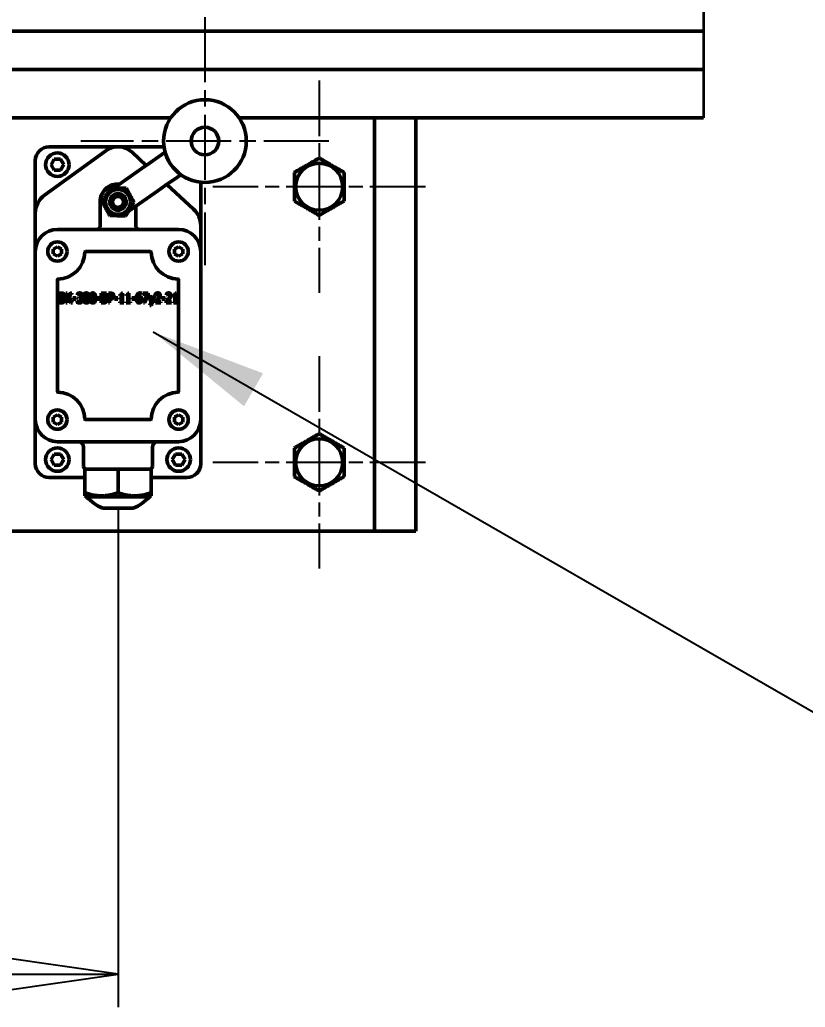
# Model space of a CAD drawing. Header units: millimetres. Extents: x 0 to 25230, y 0 to 17820.
# Drawn here: x 20413 to 21126, y 8940 to 9835 of the extents above; entities that cross this region are included whole.
import ezdxf

# ---------------------------------------------------------------- set-up
doc = ezdxf.new("R2010")
doc.units = ezdxf.units.MM
doc.header["$LTSCALE"] = 30
doc.linetypes.add('CHAIN', pattern=[0.7087, 0.4724, -0.0591, 0.1181, -0.0591])
for name, color, linetype, lineweight in [('Видимые тонкие (ГОСТ)', 7, 'Continuous', 35), ('Видимый контур (ГОСТ)', 7, 'Continuous', 50), ('Линия резьбы (ГОСТ)', 7, 'Continuous', 25), ('Маркер центра (ГОСТ)', 7, 'Continuous', 25), ('Обозначение (ГОСТ)', 7, 'Continuous', 25), ('Размер (ГОСТ)', 7, 'Continuous', 25)]:
    doc.layers.add(name, color=color, linetype=linetype, lineweight=lineweight)
doc.styles.add('Обычный текст (ГОСТ)', font='GOST Common Italic.ttf')
doc.dimstyles.new('Диаметр (ГОСТ)$7', dxfattribs={"dimscale": 30, "dimtxt": 3.5, "dimasz": 3.5, "dimexe": 1, "dimexo": 0, "dimgap": 0.5, "dimtad": 1, "dimrnd": 1e-08, "dimtxsty": 'Обычный текст (ГОСТ)', "dimblk": 'Filled-1', "dimcen": 0.09, "dimdle": 15, "dimclrd": 256, "dimclre": 256, "dimclrt": 256, "dimazin": 2, "dimtfac": 0.714286, "dimtdec": 3, "dimtmove": 0, "dimatfit": 3, "dimfxl": 1, "dimtolj": 1, "dimlwd": -1, "dimlwe": 25, "dimarcsym": 0})
doc.dimstyles.new('Обычный (ГОСТ)', dxfattribs={"dimscale": 30, "dimtxt": 3.5, "dimasz": 3.5, "dimexe": 1, "dimexo": 0, "dimgap": 0.5, "dimtad": 1, "dimrnd": 1e-08, "dimtxsty": 'Обычный текст (ГОСТ)', "dimblk": 'Filled-1', "dimcen": 0.09, "dimdle": 15, "dimclrd": 256, "dimclre": 256, "dimclrt": 256, "dimazin": 2, "dimtfac": 0.714286, "dimtdec": 3, "dimtmove": 0, "dimatfit": 3, "dimfxl": 1, "dimtolj": 1, "dimlwd": 25, "dimlwe": 25, "dimarcsym": 0})

# ---------------------------------------------------------------- blocks, each defined once
blk = doc.blocks.new('Filled-1')
at = {"color": 0}
for p, q in [((0, 0), (-1, 0.1429)), ((-1, 0.1429), (-1, -0.1429)), ((-1, 0), (0, 0)), ((-1, -0.1429), (0, 0))]:
    blk.add_line(p, q, dxfattribs=at)
at = {"color": 0, "flags": 128}
blk.add_lwpolyline([(-1, -0.1429), (0, 0), (-1, 0.1429), (-1, -0.1429)], dxfattribs=at)
at = {"color": 0}
blk.add_solid([(-1, -0.1429), (0, 0), (-1, 0.1429), (-1, -0.1429)], dxfattribs=at)
blk = doc.blocks.new('*D36')
at = {"layer": 'Defpoints', "color": 0, "linetype": 'Continuous', "transparency": 16777216}
for p in [(20017.21, 9392.32), (20502.21, 9392.32), (20502.21, 8969.51)]:
    blk.add_point(p, dxfattribs=at)
at = {"layer": 'Размер (ГОСТ)', "linetype": 'Continuous', "lineweight": 25, "transparency": 16777216}
for p, q in [((20017.21, 9392.32), (20017.21, 8939.51)), ((20502.21, 9392.32), (20502.21, 8939.51)), ((20122.21, 8969.51), (20397.21, 8969.51))]:
    blk.add_line(p, q, dxfattribs=at)
at = {"layer": 'Размер (ГОСТ)', "linetype": 'Continuous', "lineweight": 25, "transparency": 16777216, "xscale": 105, "yscale": 105, "zscale": 105, "rotation": 180}
blk.add_blockref('Filled-1', (20017.21, 8969.51), dxfattribs=at)
at = {"layer": 'Размер (ГОСТ)', "linetype": 'Continuous', "lineweight": 25, "transparency": 16777216, "xscale": 105, "yscale": 105, "zscale": 105}
blk.add_blockref('Filled-1', (20502.21, 8969.51), dxfattribs=at)
at = {"layer": 'Размер (ГОСТ)', "linetype": 'Continuous', "lineweight": 25, "transparency": 16777216, "insert": (20168.95, 9089.51), "char_height": 105, "attachment_point": 1, "style": 'Обычный текст (ГОСТ)'}
blk.add_mtext('\\A1;194', dxfattribs=at)

msp = doc.modelspace()

# ---------------------------------------------------------------- linework, layer by layer
at = {"layer": 'Видимые тонкие (ГОСТ)'}
for p, q in [((21033.3907, 10305.0818), (21033.3907, 9830.0818)), ((21033.3907, 9830.0818), (21033.3907, 9825.0818)), ((21033.3907, 9825.0818), (21033.3907, 9790.0818)), ((21033.3907, 9790.0818), (21033.3907, 9746.3318))]:
    msp.add_line(p, q, dxfattribs=at)
at = {"layer": 'Видимый контур (ГОСТ)'}
for p, q in [((20147.1761, 9825.0818), (21033.3907, 9825.0818)), ((21033.3907, 9790.0818), (20121.0908, 9790.0818)), ((20550.0122, 9746.3318), (20127.0906, 9746.3318)), ((20734.708, 9746.3318), (20612.0906, 9746.3318)), ((21033.3907, 9746.3318), (20734.708, 9746.3318)), ((20734.708, 9371.3318), (20734.708, 9746.3318)), ((20734.708, 9746.3318), (20772.208, 9746.3318)), ((20772.208, 9371.3318), (20772.208, 9746.3318)), ((20502.208, 9720.0818), (20439.708, 9720.0818)), ((20543.9146, 9720.0818), (20502.208, 9720.0818)), ((20491.1971, 9716.5081), (20435.463, 9676.0711)), ((20527.7734, 9703.2426), (20514.9301, 9715.1054)), ((20530.7611, 9705.3346), (20541.8488, 9713.0983)), ((20544.9203, 9715.2489), (20541.8488, 9713.0983)), ((20427.208, 9707.5818), (20427.208, 9659.883)), ((20441.4356, 9703.7223), (20444.227, 9708.7762)), ((20444.4166, 9698.778), (20441.4356, 9703.7223)), ((20444.227, 9708.7762), (20449.9995, 9708.8856)), ((20449.9995, 9708.8856), (20452.9805, 9703.9413)), ((20452.9805, 9703.9413), (20450.1891, 9698.8874)), ((20524.0504, 9700.6357), (20530.7611, 9705.3346)), ((20450.1891, 9698.8874), (20444.4166, 9698.778)), ((20498.4026, 9682.6769), (20524.0504, 9700.6357)), ((20556.1882, 9692.6195), (20559.2597, 9694.7701)), ((20545.1005, 9684.8558), (20538.3898, 9680.1569)), ((20556.1882, 9692.6195), (20545.1005, 9684.8558)), ((20570.7782, 9663.5207), (20546.5676, 9685.8831)), ((20577.208, 9648.8289), (20577.208, 9687.986)), ((20538.3898, 9680.1569), (20511.5189, 9661.3417)), ((20485.958, 9670.0818), (20485.958, 9647.5818)), ((20518.458, 9647.5818), (20518.458, 9666.2005)), ((20427.208, 9659.883), (20427.208, 9642.9354)), ((20577.208, 9642.9354), (20577.208, 9648.8289)), ((20427.208, 9642.9354), (20427.208, 9625.0818)), ((20557.208, 9645.0818), (20447.208, 9645.0818)), ((20577.208, 9625.0818), (20577.208, 9642.9354)), ((20427.208, 9625.0818), (20427.208, 9472.5818)), ((20443.458, 9627.2469), (20447.208, 9629.4119)), ((20443.458, 9622.9167), (20443.458, 9627.2469)), ((20447.208, 9620.7517), (20443.458, 9622.9167)), ((20447.208, 9629.4119), (20450.958, 9627.2469)), ((20450.958, 9622.9167), (20447.208, 9620.7517)), ((20450.958, 9627.2469), (20450.958, 9622.9167)), ((20531.7129, 9625.0818), (20472.7031, 9625.0818)), ((20553.458, 9627.2469), (20557.208, 9629.4119)), ((20553.458, 9622.9167), (20553.458, 9627.2469)), ((20557.208, 9620.7517), (20553.458, 9622.9167)), ((20557.208, 9629.4119), (20560.958, 9627.2469)), ((20560.958, 9622.9167), (20557.208, 9620.7517)), ((20560.958, 9627.2469), (20560.958, 9622.9167)), ((20577.208, 9472.5818), (20577.208, 9625.0818)), ((20447.208, 9599.5867), (20447.208, 9498.0769)), ((20557.208, 9498.0769), (20557.208, 9599.5867)), ((20448.6066, 9587.3165), (20450.6913, 9587.3165)), ((20448.6066, 9578.5665), (20448.6066, 9587.3165)), ((20450.6558, 9586.3238), (20449.656, 9586.3238)), ((20449.656, 9586.3238), (20449.656, 9583.764)), ((20454.9812, 9578.5665), (20454.9812, 9587.3165)), ((20454.9812, 9587.3165), (20456.0306, 9587.3165)), ((20456.0306, 9587.3165), (20456.0306, 9583.3741)), ((20460.0582, 9587.3165), (20460.3773, 9587.3165)), ((20460.3773, 9586.2813), (20460.1149, 9586.2813)), ((20460.3773, 9587.3165), (20460.3773, 9586.2813)), ((20465.3621, 9585.7211), (20465.3621, 9586.962)), ((20465.4259, 9585.7211), (20465.3621, 9585.7211)), ((20487.0811, 9578.5665), (20487.0811, 9587.3165)), ((20487.0811, 9587.3165), (20491.8673, 9587.3165)), ((20488.1305, 9586.2813), (20488.1305, 9583.8846)), ((20491.8673, 9586.2813), (20488.1305, 9586.2813)), ((20491.8673, 9587.3165), (20491.8673, 9586.2813)), ((20493.4557, 9587.3165), (20495.434, 9587.3165)), ((20493.4557, 9578.5665), (20493.4557, 9587.3165)), ((20494.5051, 9586.3096), (20494.5051, 9582.821)), ((20495.3702, 9586.3096), (20494.5051, 9586.3096)), ((20503.7444, 9585.324), (20503.7444, 9586.1253)), ((20505.1696, 9585.324), (20503.7444, 9585.324)), ((20505.1696, 9579.46), (20505.1696, 9585.324)), ((20505.3681, 9587.3449), (20506.1836, 9587.3449)), ((20506.1836, 9587.3449), (20506.1836, 9579.46)), ((20509.651, 9585.324), (20509.651, 9586.1253)), ((20511.0762, 9585.324), (20509.651, 9585.324)), ((20511.0762, 9579.46), (20511.0762, 9585.324)), ((20511.2748, 9587.3449), (20512.0902, 9587.3449)), ((20512.0902, 9587.3449), (20512.0902, 9579.46)), ((20523.1589, 9586.2316), (20523.1092, 9586.2316)), ((20523.1589, 9587.3591), (20523.1589, 9586.2316)), ((20524.7188, 9587.3165), (20529.7107, 9587.3165)), ((20524.7188, 9586.2884), (20524.7188, 9587.3165)), ((20528.7818, 9586.2884), (20524.7188, 9586.2884)), ((20525.1868, 9578.5665), (20528.7818, 9586.2884)), ((20529.7107, 9586.0047), (20526.3143, 9578.5665)), ((20529.7107, 9587.3165), (20529.7107, 9586.0047)), ((20536.2271, 9585.7282), (20536.2271, 9586.9762)), ((20536.2839, 9585.7282), (20536.2271, 9585.7282)), ((20546.062, 9585.7282), (20546.062, 9586.9762)), ((20546.1188, 9585.7282), (20546.062, 9585.7282)), ((20552.4295, 9585.324), (20552.4295, 9586.1253)), ((20553.8548, 9585.324), (20552.4295, 9585.324)), ((20553.8548, 9579.46), (20553.8548, 9585.324)), ((20554.0533, 9587.3449), (20554.8688, 9587.3449)), ((20554.8688, 9587.3449), (20554.8688, 9579.46)), ((20450.8615, 9578.5665), (20448.6066, 9578.5665)), ((20449.656, 9583.764), (20450.8402, 9583.764)), ((20450.8402, 9582.7926), (20449.656, 9582.7926)), ((20449.656, 9582.7926), (20449.656, 9579.5592)), ((20449.656, 9579.5592), (20450.5069, 9579.5592)), ((20452.4711, 9583.4733), (20452.4711, 9583.4308)), ((20456.0306, 9578.5665), (20454.9812, 9578.5665)), ((20456.683, 9582.5799), (20456.0306, 9582.5799)), ((20456.0306, 9582.5799), (20456.0306, 9578.5665)), ((20459.4555, 9578.5665), (20456.683, 9582.5799)), ((20457.6048, 9583.1684), (20460.7885, 9578.5665)), ((20460.7885, 9578.5665), (20459.4555, 9578.5665)), ((20461.1785, 9582.9273), (20464.1566, 9582.9273)), ((20461.1785, 9581.8637), (20461.1785, 9582.9273)), ((20464.1566, 9581.8637), (20461.1785, 9581.8637)), ((20464.1566, 9582.9273), (20464.1566, 9581.8637)), ((20465.1423, 9580.1619), (20465.2132, 9580.1619)), ((20465.1423, 9578.9211), (20465.1423, 9580.1619)), ((20466.7448, 9583.7995), (20467.0922, 9583.7995)), ((20466.7448, 9582.8281), (20466.7448, 9583.7995)), ((20467.1915, 9582.8281), (20466.7448, 9582.8281)), ((20468.3189, 9583.4308), (20468.3189, 9583.3457)), ((20482.8266, 9582.9273), (20485.8047, 9582.9273)), ((20482.8266, 9581.8637), (20482.8266, 9582.9273)), ((20485.8047, 9581.8637), (20482.8266, 9581.8637)), ((20485.8047, 9582.9273), (20485.8047, 9581.8637)), ((20489.3572, 9578.5665), (20487.0811, 9578.5665)), ((20488.1305, 9583.8846), (20489.3927, 9583.8846)), ((20488.1305, 9582.8777), (20488.1305, 9579.5592)), ((20489.0665, 9582.8777), (20488.1305, 9582.8777)), ((20488.1305, 9579.5592), (20489.0381, 9579.5592)), ((20494.5051, 9578.5665), (20493.4557, 9578.5665)), ((20494.5051, 9582.821), (20495.2213, 9582.821)), ((20495.3914, 9581.8283), (20494.5051, 9581.8283)), ((20494.5051, 9581.8283), (20494.5051, 9578.5665)), ((20499.0928, 9581.8637), (20499.0928, 9582.9273)), ((20499.0928, 9582.9273), (20502.0709, 9582.9273)), ((20502.0709, 9581.8637), (20499.0928, 9581.8637)), ((20502.0709, 9582.9273), (20502.0709, 9581.8637)), ((20503.7444, 9579.46), (20505.1696, 9579.46)), ((20503.7444, 9578.5665), (20503.7444, 9579.46)), ((20507.5805, 9578.5665), (20503.7444, 9578.5665)), ((20506.1836, 9579.46), (20507.5805, 9579.46)), ((20507.5805, 9579.46), (20507.5805, 9578.5665)), ((20509.651, 9578.5665), (20509.651, 9579.46)), ((20509.651, 9579.46), (20511.0762, 9579.46)), ((20513.4871, 9578.5665), (20509.651, 9578.5665)), ((20512.0902, 9579.46), (20513.4871, 9579.46)), ((20513.4871, 9579.46), (20513.4871, 9578.5665)), ((20514.8343, 9582.9273), (20517.8124, 9582.9273)), ((20514.8343, 9581.8637), (20514.8343, 9582.9273)), ((20517.8124, 9581.8637), (20514.8343, 9581.8637)), ((20517.8124, 9582.9273), (20517.8124, 9581.8637)), ((20526.3143, 9578.5665), (20525.1868, 9578.5665)), ((20530.1291, 9585.1326), (20531.1927, 9585.1326)), ((20532.2776, 9578.8856), (20530.1291, 9585.1326)), ((20531.1927, 9585.1326), (20532.8094, 9580.2612)), ((20531.2211, 9576.1486), (20532.2776, 9578.8856)), ((20535.4613, 9585.1326), (20532.2847, 9576.1486)), ((20532.8094, 9580.2612), (20534.4261, 9585.1326)), ((20534.4261, 9585.1326), (20535.4613, 9585.1326)), ((20536.0641, 9578.5665), (20536.0641, 9579.8074)), ((20540.9212, 9578.5665), (20536.0641, 9578.5665)), ((20537.0497, 9579.5805), (20540.9212, 9579.5805)), ((20540.9212, 9579.5805), (20540.9212, 9578.5665)), ((20541.8714, 9582.9273), (20544.8495, 9582.9273)), ((20541.8714, 9581.8637), (20541.8714, 9582.9273)), ((20544.8495, 9581.8637), (20541.8714, 9581.8637)), ((20544.8495, 9582.9273), (20544.8495, 9581.8637)), ((20545.8989, 9578.5665), (20545.8989, 9579.8074)), ((20550.7561, 9578.5665), (20545.8989, 9578.5665)), ((20546.8846, 9579.5805), (20550.7561, 9579.5805)), ((20550.7561, 9579.5805), (20550.7561, 9578.5665)), ((20552.4295, 9579.46), (20553.8548, 9579.46)), ((20552.4295, 9578.5665), (20552.4295, 9579.46)), ((20556.2656, 9578.5665), (20552.4295, 9578.5665)), ((20554.8688, 9579.46), (20556.2656, 9579.46)), ((20556.2656, 9579.46), (20556.2656, 9578.5665)), ((20532.2847, 9576.1486), (20531.2211, 9576.1486)), ((20427.208, 9472.5818), (20427.208, 9432.5818)), ((20443.458, 9474.7469), (20447.208, 9476.9119)), ((20443.458, 9470.4167), (20443.458, 9474.7469)), ((20447.208, 9468.2517), (20443.458, 9470.4167)), ((20447.208, 9476.9119), (20450.958, 9474.7469)), ((20450.958, 9470.4167), (20447.208, 9468.2517)), ((20450.958, 9474.7469), (20450.958, 9470.4167)), ((20472.7031, 9472.5818), (20531.7129, 9472.5818)), ((20553.458, 9474.7469), (20557.208, 9476.9119)), ((20553.458, 9470.4167), (20553.458, 9474.7469)), ((20557.208, 9468.2517), (20553.458, 9470.4167)), ((20557.208, 9476.9119), (20560.958, 9474.7469)), ((20560.958, 9470.4167), (20557.208, 9468.2517)), ((20560.958, 9474.7469), (20560.958, 9470.4167)), ((20577.208, 9432.5818), (20577.208, 9472.5818)), ((20447.208, 9452.5818), (20557.208, 9452.5818)), ((20470.958, 9447.5818), (20470.958, 9430.0818)), ((20533.458, 9447.5818), (20533.458, 9430.0818)), ((20441.4346, 9436.296), (20444.2903, 9441.3138)), ((20444.3523, 9431.314), (20441.4346, 9436.296)), ((20444.2903, 9441.3138), (20450.0637, 9441.3496)), ((20450.0637, 9441.3496), (20452.9814, 9436.3676)), ((20452.9814, 9436.3676), (20450.1257, 9431.3498)), ((20551.4347, 9436.2882), (20554.2836, 9441.3098)), ((20554.3592, 9431.3101), (20551.4347, 9436.2882)), ((20554.2836, 9441.3098), (20560.0569, 9441.3535)), ((20560.0569, 9441.3535), (20562.9814, 9436.3755)), ((20562.9814, 9436.3755), (20560.1325, 9431.3538)), ((20450.1257, 9431.3498), (20444.3523, 9431.314)), ((20472.208, 9427.5818), (20502.208, 9427.5818)), ((20472.208, 9406.1273), (20472.208, 9427.5818)), ((20502.208, 9427.5818), (20532.208, 9427.5818)), ((20502.208, 9406.1273), (20502.208, 9427.5818)), ((20532.208, 9406.1273), (20532.208, 9427.5818)), ((20560.1325, 9431.3538), (20554.3592, 9431.3101)), ((20439.708, 9420.0818), (20472.208, 9420.0818)), ((20532.208, 9420.0818), (20564.708, 9420.0818)), ((20472.208, 9406.1273), (20472.208, 9403.4478)), ((20532.208, 9403.4478), (20532.208, 9406.1273)), ((20473.708, 9402.5818), (20472.208, 9403.4478)), ((20530.708, 9402.5818), (20473.708, 9402.5818)), ((20530.708, 9402.5818), (20532.208, 9403.4478)), ((20515.958, 9392.3219), (20488.458, 9392.3219)), ((19784.708, 9371.3318), (20734.708, 9371.3318)), ((20734.708, 9371.3318), (20772.208, 9371.3318))]:
    msp.add_line(p, q, dxfattribs=at)
for centre, radius in [((20581.0514, 9725.2885), 37.5), ((20581.0514, 9725.2885), 12.5), ((20447.208, 9703.8318), 10.625), ((20684.708, 9683.8318), 21.375), ((20502.208, 9670.0818), 11.25), ((20502.208, 9670.0818), 7.5), ((20502.208, 9670.0818), 5), ((20447.208, 9625.0818), 8.75), ((20557.208, 9625.0818), 8.75), ((20447.208, 9472.5818), 8.75), ((20557.208, 9472.5818), 8.75), ((20684.708, 9433.8318), 21.375), ((20447.208, 9436.3318), 10.625), ((20557.208, 9436.3318), 10.625)]:
    msp.add_circle(centre, radius, dxfattribs=at)
for centre, radius, start, end in [((20439.708, 9707.5818), 12.5, 90, 180), ((20502.208, 9701.3318), 18.75, 47.2726047, 125.9622287), ((20502.208, 9670.0818), 16.25, 85.2848628, 180), ((20447.208, 9659.883), 20, 125.9622287, 180), ((20557.208, 9648.8289), 20, 0, 47.2726047), ((20447.208, 9625.0818), 20, 90, 180), ((20483.458, 9647.5818), 2.5, 270, 0), ((20520.958, 9647.5818), 2.5, 180, 270), ((20557.208, 9625.0818), 20, 0, 90), ((20447.208, 9625.0818), 25, 271.1235187, 358.8764813), ((20472.7031, 9624.5818), 0.5, 90, 178.8764813), ((20531.7129, 9624.5818), 0.5, 1.1235187, 90), ((20557.208, 9625.0818), 25, 181.1235187, 268.8764813), ((20447.708, 9599.5867), 0.5, 91.1235187, 180), ((20556.708, 9599.5867), 0.5, 0, 88.8764813), ((20447.708, 9498.0769), 0.5, 180, 268.8764813), ((20447.208, 9472.5818), 25, 1.1235187, 88.8764813), ((20557.208, 9472.5818), 25, 91.1235187, 178.8764813), ((20556.708, 9498.0769), 0.5, 271.1235187, 0), ((20447.208, 9472.5818), 20, 180, 270), ((20472.7031, 9473.0818), 0.5, 181.1235187, 270), ((20531.7129, 9473.0818), 0.5, 270, 358.8764813), ((20557.208, 9472.5818), 20, 270, 0), ((20465.958, 9447.5818), 5, 0, 90), ((20538.458, 9447.5818), 5, 90, 180), ((20439.708, 9432.5818), 12.5, 180, 270), ((20473.458, 9430.0818), 2.5, 180, 270), ((20530.958, 9430.0818), 2.5, 270, 0), ((20564.708, 9432.5818), 12.5, 270, 0), ((20502.208, 9427.8218), 38.0698, 221.5285518, 248.8273839), ((20502.208, 9427.8218), 38.0698, 291.1726161, 318.4714482)]:
    msp.add_arc(centre, radius, start, end, dxfattribs=at)
for points, weights in [([(20684.708, 9709.8126), (20673.458, 9703.3174), (20662.208, 9696.8222)], [1.16025403784, 1.33974596216, 1.16025403784]), ([(20707.208, 9696.8222), (20695.958, 9703.3174), (20684.708, 9709.8126)], [1.16025403784, 1.33974596216, 1.16025403784]), ([(20662.208, 9696.8222), (20662.208, 9683.8318), (20662.208, 9670.8414)], [1.16025403784, 1.33974596216, 1.16025403784]), ([(20707.208, 9670.8414), (20707.208, 9683.8318), (20707.208, 9696.8222)], [1.16025403784, 1.33974596216, 1.16025403784]), ([(20487.7784, 9670.4288), (20491.5361, 9676.5903), (20495.2937, 9682.7517)], [1, 1.15470053838, 1]), ([(20495.2937, 9682.7517), (20502.5085, 9682.5782), (20509.7233, 9682.4047)], [1, 1.15470053838, 1]), ([(20509.7233, 9682.4047), (20513.1805, 9676.0697), (20516.6376, 9669.7348)], [1, 1.15470053838, 1]), ([(20494.6927, 9657.7589), (20491.2356, 9664.0939), (20487.7784, 9670.4288)], [1, 1.15470053838, 1]), ([(20516.6376, 9669.7348), (20512.88, 9663.5734), (20509.1223, 9657.4119)], [1, 1.15470053838, 1]), ([(20662.208, 9670.8414), (20673.458, 9664.3462), (20684.708, 9657.851)], [1.16025403784, 1.33974596216, 1.16025403784]), ([(20684.708, 9657.851), (20695.958, 9664.3462), (20707.208, 9670.8414)], [1.16025403784, 1.33974596216, 1.16025403784]), ([(20509.1223, 9657.4119), (20501.9075, 9657.5854), (20494.6927, 9657.7589)], [1, 1.15470053838, 1]), ([(20684.708, 9459.8126), (20673.458, 9453.3174), (20662.208, 9446.8222)], [1.16025403784, 1.33974596216, 1.16025403784]), ([(20707.208, 9446.8222), (20695.958, 9453.3174), (20684.708, 9459.8126)], [1.16025403784, 1.33974596216, 1.16025403784]), ([(20662.208, 9446.8222), (20662.208, 9433.8318), (20662.208, 9420.8414)], [1.16025403784, 1.33974596216, 1.16025403784]), ([(20707.208, 9420.8414), (20707.208, 9433.8318), (20707.208, 9446.8222)], [1.16025403784, 1.33974596216, 1.16025403784]), ([(20662.208, 9420.8414), (20673.458, 9414.3462), (20684.708, 9407.851)], [1.16025403784, 1.33974596216, 1.16025403784]), ([(20684.708, 9407.851), (20695.958, 9414.3462), (20707.208, 9420.8414)], [1.16025403784, 1.33974596216, 1.16025403784]), ([(20502.208, 9406.1273), (20487.208, 9401.1273), (20472.208, 9406.1273)], [1.16025403784, 1.33974596216, 1.16025403784]), ([(20532.208, 9406.1273), (20517.208, 9401.1273), (20502.208, 9406.1273)], [1.16025403784, 1.33974596216, 1.16025403784])]:
    msp.add_rational_spline(points, weights, degree=2, dxfattribs=at)
for points in [[(20452.0811, 9586.0969), (20451.8329, 9586.2529), (20451.2089, 9586.3238), (20450.6558, 9586.3238)], [(20450.6913, 9587.3165), (20451.5351, 9587.3165), (20452.3718, 9587.196), (20452.7547, 9586.962)], [(20452.4852, 9585.1822), (20452.4852, 9585.4942), (20452.2938, 9585.9622), (20452.0811, 9586.0969)], [(20453.5701, 9585.3453), (20453.5701, 9584.7284), (20452.9816, 9583.7499), (20452.4711, 9583.4733)], [(20452.7547, 9586.962), (20453.1801, 9586.7138), (20453.5701, 9585.8984), (20453.5701, 9585.3453)], [(20457.5906, 9584.6504), (20457.6828, 9584.9127), (20457.8388, 9585.3878), (20457.8884, 9585.558)], [(20457.8884, 9585.558), (20458.2004, 9586.5578), (20459.186, 9587.3165), (20460.0582, 9587.3165)], [(20460.1149, 9586.2813), (20459.4696, 9586.2813), (20458.952, 9585.7211), (20458.7393, 9584.9411)], [(20465.3621, 9586.962), (20465.7024, 9587.1676), (20466.8795, 9587.5009), (20467.4113, 9587.5009)], [(20466.1988, 9586.2104), (20465.9435, 9586.0898), (20465.5748, 9585.8345), (20465.4259, 9585.7211)], [(20467.3262, 9586.4869), (20467.0426, 9586.4869), (20466.4753, 9586.3309), (20466.1988, 9586.2104)], [(20467.0922, 9583.7995), (20467.8013, 9583.7995), (20468.6947, 9584.5511), (20468.6947, 9585.2673)], [(20468.2835, 9586.2174), (20468.0849, 9586.3664), (20467.6028, 9586.4869), (20467.3262, 9586.4869)], [(20467.4113, 9587.5009), (20467.9431, 9587.5009), (20468.7444, 9587.2598), (20469.0634, 9587.0045)], [(20468.6947, 9585.2673), (20468.6947, 9585.6005), (20468.4607, 9586.0756), (20468.2835, 9586.2174)], [(20469.7654, 9585.3878), (20469.7654, 9584.6646), (20468.9145, 9583.5726), (20468.3189, 9583.4308)], [(20469.0634, 9587.0045), (20469.4109, 9586.728), (20469.7654, 9585.9267), (20469.7654, 9585.3878)], [(20470.978, 9582.9344), (20470.978, 9585.3027), (20472.2117, 9587.4938), (20473.4952, 9587.4938)], [(20472.3252, 9585.6005), (20472.1621, 9585.1538), (20472.0487, 9583.7924), (20472.0487, 9582.9344)], [(20473.4952, 9586.5223), (20473.0555, 9586.5223), (20472.4883, 9586.0614), (20472.3252, 9585.6005)], [(20473.4952, 9587.4938), (20474.7928, 9587.4938), (20476.0053, 9585.2247), (20476.0053, 9582.9415)], [(20474.651, 9585.6147), (20474.4879, 9586.0614), (20473.9348, 9586.5223), (20473.4952, 9586.5223)], [(20474.9346, 9582.9415), (20474.9346, 9583.842), (20474.807, 9585.168), (20474.651, 9585.6147)], [(20476.8846, 9582.9344), (20476.8846, 9585.3027), (20478.1184, 9587.4938), (20479.4018, 9587.4938)], [(20478.2318, 9585.6005), (20478.0687, 9585.1538), (20477.9553, 9583.7924), (20477.9553, 9582.9344)], [(20479.4018, 9586.5223), (20478.9622, 9586.5223), (20478.3949, 9586.0614), (20478.2318, 9585.6005)], [(20479.4018, 9587.4938), (20480.6994, 9587.4938), (20481.9119, 9585.2247), (20481.9119, 9582.9415)], [(20480.5576, 9585.6147), (20480.3945, 9586.0614), (20479.8414, 9586.5223), (20479.4018, 9586.5223)], [(20480.8412, 9582.9415), (20480.8412, 9583.842), (20480.7136, 9585.168), (20480.5576, 9585.6147)], [(20496.7671, 9585.9764), (20496.5189, 9586.1607), (20495.8594, 9586.3096), (20495.3702, 9586.3096)], [(20495.434, 9587.3165), (20496.1289, 9587.3165), (20497.1074, 9587.0612), (20497.4832, 9586.7705)], [(20497.3343, 9584.6433), (20497.3343, 9585.0971), (20497.0578, 9585.7636), (20496.7671, 9585.9764)], [(20497.4832, 9586.7705), (20497.9228, 9586.4373), (20498.4192, 9585.4091), (20498.4192, 9584.6788)], [(20503.7444, 9586.1253), (20504.5527, 9586.1253), (20505.3185, 9586.6358), (20505.3681, 9587.3449)], [(20509.651, 9586.1253), (20510.4593, 9586.1253), (20511.2251, 9586.6358), (20511.2748, 9587.3449)], [(20518.7342, 9582.4097), (20518.7342, 9583.5513), (20519.1597, 9585.3878), (20519.5993, 9586.0685)], [(20519.5993, 9586.0685), (20520.0248, 9586.7351), (20521.3791, 9587.4796), (20522.2654, 9587.4796)], [(20522.1236, 9586.4656), (20521.138, 9586.4656), (20519.9326, 9584.9907), (20519.8191, 9583.5442)], [(20523.1092, 9586.2316), (20522.9674, 9586.3167), (20522.4285, 9586.4656), (20522.1236, 9586.4656)], [(20522.2654, 9587.4796), (20522.5278, 9587.4796), (20522.9816, 9587.4229), (20523.1589, 9587.3591)], [(20536.2271, 9586.9762), (20536.5533, 9587.1534), (20537.7233, 9587.5009), (20538.248, 9587.5009)], [(20537.0497, 9586.2104), (20536.8228, 9586.1111), (20536.4115, 9585.8275), (20536.2839, 9585.7282)], [(20538.17, 9586.4869), (20537.8935, 9586.4869), (20537.312, 9586.3309), (20537.0497, 9586.2104)], [(20539.1344, 9586.1324), (20538.95, 9586.3096), (20538.4607, 9586.4869), (20538.17, 9586.4869)], [(20538.248, 9587.5009), (20539.3471, 9587.5009), (20540.5951, 9586.2033), (20540.5951, 9585.0971)], [(20539.5243, 9585.0333), (20539.5243, 9585.402), (20539.3187, 9585.9551), (20539.1344, 9586.1324)], [(20546.062, 9586.9762), (20546.3882, 9587.1534), (20547.5582, 9587.5009), (20548.0829, 9587.5009)], [(20546.8846, 9586.2104), (20546.6577, 9586.1111), (20546.2464, 9585.8275), (20546.1188, 9585.7282)], [(20548.0049, 9586.4869), (20547.7284, 9586.4869), (20547.1469, 9586.3309), (20546.8846, 9586.2104)], [(20548.9692, 9586.1324), (20548.7849, 9586.3096), (20548.2956, 9586.4869), (20548.0049, 9586.4869)], [(20548.0829, 9587.5009), (20549.182, 9587.5009), (20550.4299, 9586.2033), (20550.4299, 9585.0971)], [(20549.3592, 9585.0333), (20549.3592, 9585.402), (20549.1536, 9585.9551), (20548.9692, 9586.1324)], [(20552.4295, 9586.1253), (20553.2379, 9586.1253), (20554.0037, 9586.6358), (20554.0533, 9587.3449)], [(20450.5069, 9579.5592), (20451.1947, 9579.5592), (20451.9818, 9579.701), (20452.2867, 9579.9279)], [(20450.8402, 9583.764), (20451.3365, 9583.764), (20451.7974, 9583.8775), (20452.0456, 9584.0548)], [(20452.2158, 9582.5657), (20451.9676, 9582.7075), (20451.3791, 9582.7926), (20450.8402, 9582.7926)], [(20453.1234, 9579.2756), (20452.6767, 9578.8927), (20451.6627, 9578.5665), (20450.8615, 9578.5665)], [(20452.0456, 9584.0548), (20452.2867, 9584.2249), (20452.4852, 9584.7709), (20452.4852, 9585.1822)], [(20452.854, 9581.2043), (20452.854, 9581.7006), (20452.5987, 9582.3388), (20452.2158, 9582.5657)], [(20452.2867, 9579.9279), (20452.5774, 9580.1619), (20452.854, 9580.7434), (20452.854, 9581.2043)], [(20452.4711, 9583.4308), (20453.166, 9583.2181), (20453.9389, 9582.0906), (20453.9389, 9581.2539)], [(20453.9389, 9581.2539), (20453.9389, 9580.6016), (20453.4921, 9579.6018), (20453.1234, 9579.2756)], [(20456.0306, 9583.3741), (20456.6475, 9583.3953), (20457.3637, 9584.0477), (20457.5906, 9584.6504)], [(20458.7393, 9584.9411), (20458.5195, 9584.1682), (20457.9877, 9583.445), (20457.6048, 9583.1684)], [(20467.2908, 9578.3822), (20466.7022, 9578.3822), (20465.5393, 9578.7012), (20465.1423, 9578.9211)], [(20465.2132, 9580.1619), (20465.5464, 9579.8925), (20466.6668, 9579.3961), (20467.2269, 9579.3961)], [(20468.3827, 9582.5161), (20468.1558, 9582.6933), (20467.546, 9582.8281), (20467.1915, 9582.8281)], [(20467.2269, 9579.3961), (20467.5531, 9579.3961), (20468.1984, 9579.623), (20468.4182, 9579.8854)], [(20469.2265, 9579.1905), (20468.8791, 9578.7934), (20467.9077, 9578.3822), (20467.2908, 9578.3822)], [(20468.3189, 9583.3457), (20468.5671, 9583.289), (20469.1273, 9583.0337), (20469.3754, 9582.7784)], [(20468.8507, 9581.2468), (20468.8507, 9581.7219), (20468.6026, 9582.3388), (20468.3827, 9582.5161)], [(20468.4182, 9579.8854), (20468.6309, 9580.1478), (20468.8507, 9580.7717), (20468.8507, 9581.2468)], [(20469.9214, 9581.1617), (20469.9214, 9580.5732), (20469.5598, 9579.5734), (20469.2265, 9579.1905)], [(20469.3754, 9582.7784), (20469.6165, 9582.5302), (20469.9214, 9581.7361), (20469.9214, 9581.1617)], [(20473.4952, 9578.3822), (20472.1905, 9578.3822), (20470.978, 9580.6299), (20470.978, 9582.9344)], [(20472.0487, 9582.9344), (20472.0487, 9582.0126), (20472.1479, 9580.7788), (20472.3181, 9580.2967)], [(20472.3181, 9580.2967), (20472.4741, 9579.8429), (20473.0343, 9579.3536), (20473.4952, 9579.3536)], [(20476.0053, 9582.9415), (20476.0053, 9580.5874), (20474.7715, 9578.3822), (20473.4952, 9578.3822)], [(20473.4952, 9579.3536), (20473.9277, 9579.3536), (20474.495, 9579.8145), (20474.6581, 9580.2754)], [(20474.6581, 9580.2754), (20474.807, 9580.7079), (20474.9346, 9582.041), (20474.9346, 9582.9415)], [(20479.4018, 9578.3822), (20478.0971, 9578.3822), (20476.8846, 9580.6299), (20476.8846, 9582.9344)], [(20477.9553, 9582.9344), (20477.9553, 9582.0126), (20478.0545, 9580.7788), (20478.2247, 9580.2967)], [(20478.2247, 9580.2967), (20478.3807, 9579.8429), (20478.9409, 9579.3536), (20479.4018, 9579.3536)], [(20481.9119, 9582.9415), (20481.9119, 9580.5874), (20480.6781, 9578.3822), (20479.4018, 9578.3822)], [(20479.4018, 9579.3536), (20479.8343, 9579.3536), (20480.4016, 9579.8145), (20480.5647, 9580.2754)], [(20480.5647, 9580.2754), (20480.7136, 9580.7079), (20480.8412, 9582.041), (20480.8412, 9582.9415)], [(20489.0381, 9579.5592), (20489.7401, 9579.5592), (20490.4988, 9579.7152), (20490.7825, 9579.9279)], [(20490.8108, 9582.5657), (20490.5201, 9582.7855), (20489.7614, 9582.8777), (20489.0665, 9582.8777)], [(20491.6192, 9579.2827), (20491.1724, 9578.8927), (20490.1585, 9578.5665), (20489.3572, 9578.5665)], [(20489.3927, 9583.8846), (20490.1939, 9583.8846), (20491.2079, 9583.679), (20491.6546, 9583.289)], [(20490.7825, 9579.9279), (20491.0803, 9580.1548), (20491.3497, 9580.7717), (20491.3497, 9581.2539)], [(20491.3497, 9581.2539), (20491.3497, 9581.6935), (20491.0874, 9582.3601), (20490.8108, 9582.5657)], [(20492.4346, 9581.2752), (20492.4346, 9580.6441), (20491.9879, 9579.6089), (20491.6192, 9579.2827)], [(20491.6546, 9583.289), (20492.0517, 9582.9415), (20492.4346, 9581.9204), (20492.4346, 9581.2752)], [(20495.2213, 9582.821), (20495.8523, 9582.821), (20496.6323, 9583.0479), (20496.8876, 9583.3457)], [(20497.7314, 9582.7359), (20497.3272, 9582.2892), (20496.2282, 9581.8283), (20495.3914, 9581.8283)], [(20496.8876, 9583.3457), (20497.1216, 9583.608), (20497.3343, 9584.2249), (20497.3343, 9584.6433)], [(20498.4192, 9584.6788), (20498.4192, 9584.1115), (20498.0576, 9583.0904), (20497.7314, 9582.7359)], [(20519.5993, 9579.1763), (20519.1951, 9579.6514), (20518.7342, 9581.2468), (20518.7342, 9582.4097)], [(20521.3365, 9578.3822), (20520.8047, 9578.3822), (20519.9326, 9578.7792), (20519.5993, 9579.1763)], [(20519.8191, 9582.7004), (20519.8049, 9582.5728), (20519.7978, 9582.3317), (20519.7978, 9582.1473)], [(20519.7978, 9582.1473), (20519.7978, 9581.2397), (20520.1169, 9580.1265), (20520.358, 9579.8358)], [(20519.8191, 9583.5442), (20520.1949, 9583.8349), (20520.9891, 9584.154), (20521.4571, 9584.154)], [(20521.2231, 9583.1826), (20520.8544, 9583.1826), (20520.1595, 9582.9344), (20519.8191, 9582.7004)], [(20520.358, 9579.8358), (20520.5849, 9579.5592), (20521.0671, 9579.3394), (20521.3436, 9579.3394)], [(20522.23, 9582.8777), (20522.0243, 9583.0621), (20521.4996, 9583.1826), (20521.2231, 9583.1826)], [(20523.1021, 9579.2047), (20522.7476, 9578.8005), (20521.8684, 9578.3822), (20521.3365, 9578.3822)], [(20521.3436, 9579.3394), (20521.9818, 9579.3394), (20522.7689, 9580.3463), (20522.7689, 9581.3532)], [(20521.4571, 9584.154), (20521.918, 9584.154), (20522.6058, 9583.9484), (20522.9816, 9583.6364)], [(20522.7689, 9581.3532), (20522.7689, 9581.8921), (20522.5136, 9582.6224), (20522.23, 9582.8777)], [(20522.9816, 9583.6364), (20523.4141, 9583.2748), (20523.8396, 9582.1544), (20523.8396, 9581.4028)], [(20523.8396, 9581.4028), (20523.8396, 9580.7292), (20523.4354, 9579.5876), (20523.1021, 9579.2047)], [(20536.0641, 9579.8074), (20536.5888, 9580.3534), (20537.5248, 9581.3674), (20537.9644, 9581.9134)], [(20539.1344, 9581.8495), (20538.638, 9581.2468), (20537.4184, 9579.9563), (20537.0497, 9579.5805)], [(20537.9644, 9581.9134), (20538.8649, 9583.0124), (20539.5243, 9584.3313), (20539.5243, 9585.0333)], [(20540.1909, 9583.3457), (20539.9923, 9582.9628), (20539.4393, 9582.2112), (20539.1344, 9581.8495)], [(20540.5951, 9585.0971), (20540.5951, 9584.5795), (20540.3752, 9583.7144), (20540.1909, 9583.3457)], [(20545.8989, 9579.8074), (20546.4237, 9580.3534), (20547.3596, 9581.3674), (20547.7993, 9581.9134)], [(20548.9692, 9581.8495), (20548.4729, 9581.2468), (20547.2533, 9579.9563), (20546.8846, 9579.5805)], [(20547.7993, 9581.9134), (20548.6998, 9583.0124), (20549.3592, 9584.3313), (20549.3592, 9585.0333)], [(20550.0258, 9583.3457), (20549.8272, 9582.9628), (20549.2741, 9582.2112), (20548.9692, 9581.8495)], [(20550.4299, 9585.0971), (20550.4299, 9584.5795), (20550.2101, 9583.7144), (20550.0258, 9583.3457)]]:
    msp.add_open_spline(points, degree=2, dxfattribs=at)
at = {"layer": 'Линия резьбы (ГОСТ)'}
msp.add_arc((20502.208, 9670.0818), 6.0025, 170, 80, dxfattribs=at)
at = {"layer": 'Маркер центра (ГОСТ)', "linetype": 'CHAIN', "ltscale": 4.16634}
for p, q in [((20581.0514, 9837.7885), (20581.0514, 9612.7885)), ((20693.5514, 9725.2885), (20468.5514, 9725.2885))]:
    msp.add_line(p, q, dxfattribs=at)
at = {"layer": 'Маркер центра (ГОСТ)', "linetype": 'CHAIN', "ltscale": 3.56915}
for p, q in [((20684.708, 9780.2068), (20684.708, 9587.4568)), ((20781.083, 9683.8318), (20588.333, 9683.8318)), ((20684.708, 9530.2068), (20684.708, 9337.4568)), ((20781.083, 9433.8318), (20588.333, 9433.8318))]:
    msp.add_line(p, q, dxfattribs=at)

# ---------------------------------------------------------------- dimensions: what is measured, and where the dimension line sits
at = {"layer": 'Размер (ГОСТ)', "linetype": 'Continuous', "lineweight": 25}
dim = msp.add_linear_dim(base=(20502.208, 8969.5142), p1=(20017.208, 9392.3219), p2=(20502.208, 9392.3219), angle=180, dimstyle='Обычный (ГОСТ)', override={"dimgap": 0.5, "dimdec": 2, "dimlfac": 0.4, "dimtol": 0, "dimlim": 0, "dimtp": 0, "dimtm": 0, "dimtdec": 3, "dimtofl": 0, "dimatfit": 1}, dxfattribs=at)
dim.commit()
dim.dimension.update_dxf_attribs({"geometry": '*D36', "text_midpoint": (20259.708, 8969.5142), "dimtype": 160})

# ---------------------------------------------------------------- leaders
at = {"layer": 'Обозначение (ГОСТ)'}
msp.add_leader([(20534.1598, 9552.0822), (21464.7598, 9015.99)], dimstyle='Диаметр (ГОСТ)$7', override={"dimtad": 0}, dxfattribs=at)

doc.saveas('drawing.dxf')
